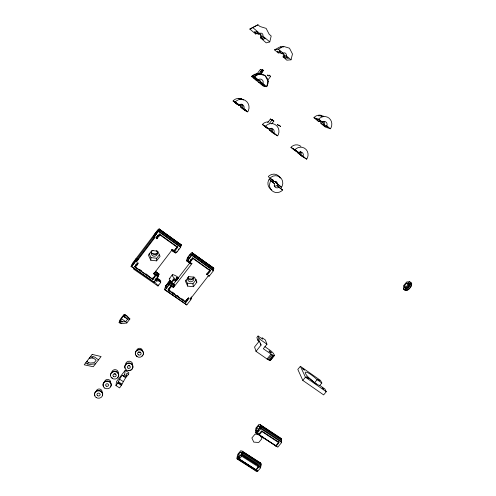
<?xml version="1.0" encoding="UTF-8"?>
<svg xmlns="http://www.w3.org/2000/svg" width="496" height="496" viewBox="0 0 496 496"><rect width="100%" height="100%" fill="white"/><g stroke="black" fill="none" stroke-linecap="round" stroke-linejoin="round"><path stroke-width="0.74" d="M134.924 268.417L133.653 269.148L158.001 286.006L160.698 282.497L160.716 280.569L156.99 277.977M177.525 246.791L174.518 250.158L174.598 251.391L176.477 252.731L180.612 247.337L181.158 244.757L159.166 228.966L157.889 229.747L132.692 263.041L131.093 266.309L153.921 282.181L157.995 276.867L159.073 274.096L155.335 271.145M158.032 284.698L158.001 286.006L155.248 282.503L153.239 281.765L153.946 281.53L153.921 282.181M408.617 282.999L408.871 283.216C409.237 285.336 407.173 287.748 405.083 288.027L404.587 287.581L404.569 285.622L406.553 283.235L408.617 282.999L409.671 283.817M164.436 289.59L165.149 289.298L165.162 289.968L169.223 284.692L170.221 281.536L168.826 281.889L165.689 285.969L164.436 289.59L186.775 304.947L190.83 299.739L190.142 299.255L208.556 275.609L209.25 276.098L213.361 270.816L213.788 268.262L191.971 252.799L190.793 253.351L187.612 257.486L186.415 260.505L190.619 263.785L191.803 263.233L191.878 263.717L173.426 287.618L171.566 286.322L171.517 285.126M156.916 238.347L156.197 237.832L156.903 238.774L156.928 237.82L159.941 233.845M135.842 258.875L137.02 258.354L135.805 260.884L135.737 261.367L136.462 261.869L154.994 237.41L154.268 236.896L158.41 231.427L159.166 228.966M411.581 283.241L409.603 281.666L406.658 282.007L403.409 285.919L403.428 288.697L405.771 290.613C408.977 290.203 412.157 286.496 411.581 283.241L410.62 282.807M156.624 260.865L160.084 256.333L157.709 251.15L151.85 250.517L148.391 255.074L150.79 260.239L156.624 260.865L156.705 258.249L159.266 254.894M137.69 263.196L135.241 266.426L135.439 267.071L138.378 263.209L137.652 262.7L134.478 266.891L152.935 279.701L156.128 275.044M403.713 289.156L404.19 289.385C407.39 288.957 410.564 285.262 410 282.001L409.603 281.666M134.931 266.736L152.694 279.043L155.639 274.703M261.088 464.783L260.66 463.041L242.178 451.155L240.721 450.728L237.758 454.324L236.952 457.827L237.181 459.005L238.049 459.222L238.874 458.788L257.759 471.2L260.58 467.815L261.088 464.783L242.532 452.86L242.178 451.155M155.62 275.212L153.735 273.897L154.275 272.478L158.522 275.435M256.178 430.776L256.68 428.141L258.509 425.915L259.737 426.219C260.276 428.209 258.596 430.602 256.779 431.396L256.178 430.776L257.275 431.495M154.268 236.896L154.287 236.474L155.012 236.989L154.051 237.683L137.603 259.396L136.462 261.869M186.453 260.822L187.624 260.251L189.546 262.049L192.758 257.883L210.626 270.68L207.421 274.796L206.733 274.307L209.696 270.506L209.758 269.464M150.79 260.239L150.951 257.635L149.178 253.803M213.361 270.816L191.816 255.372L192.262 252.731M275.9 445.234L276.16 446.09L277.791 447.156L281.666 442.506L281.331 438.551L260.276 424.706L258.893 424.458L255.893 428.104L255.322 432.419L276.911 446.462L255.638 432.741M128.619 374.443L128.817 372.682L125.203 370.351L116.548 381.498L115.946 385.572L119.604 387.903C122.884 383.6 124.378 378.206 128.619 374.443L126.802 373.271L126.492 375.9L125.277 377.462L123.442 376.284L123.417 375.354L122.5 375.298C119.214 378.088 118.792 382.552 115.946 385.572M125.277 377.462L125.364 376.774M123.442 376.284L124.657 374.722L125.203 370.351M281.666 442.506L260.803 428.755L260.877 425.308L260.276 424.706M127.466 317.31L129.909 318.947L127.596 319.201L125.699 317.297L123.74 316.584L124.868 314.737L123.808 314.861C117.868 321.749 116.808 324.632 126.833 322.952L129.909 318.947L127.261 316.268L124.75 314.588M123.74 316.584L123.783 316.014L123.113 316.2L119.09 322.667M238.874 458.788L237.944 457.349L238.489 454.423L240.3 452.228L241.335 452.538L241.912 454.795L260.512 466.724M165.422 287.705C165.974 289.106 170.959 282.255 168.225 283.166L166.309 285.659L165.422 287.705L166.687 288.579M258.509 425.915L260.146 426.994L258.317 429.22L257.846 431.365L256.203 430.286M191.692 296.862L190.83 299.739M258.893 33.499A3.267 3.081 88.4 0 1 260.499 37.808L266.222 42.861L269.768 41.893L271.194 35.991L269.204 34.311L266.116 28.377L259.972 26.499L257.963 24.8L249.829 29.072L255.694 34.007L257.405 33.244M241.912 454.795L242.532 452.86M282.77 53.618A3.212 3.038 -85.8 0 1 283.098 56.811L286.812 60.177L291.022 59.805L292.473 53.996L289.478 48.186L283.439 46.357L279.453 47.17L274.555 49.867L278.392 53.091L280.457 52.657M190.619 263.785L190.712 262.923M243.412 100.037A7.886 7.645 -89.8 0 0 234.081 99.969L233.077 100.992L235.371 101.965L236.406 100.905A8.134 7.893 -88.7 0 1 248.434 110.558L247.696 111.848L245.03 110.571L240.486 106.931L240.591 106.541A1.959 1.903 -89.8 0 0 239.45 104.464M247.696 111.848L241.732 107.502L241.837 107.105A1.99 1.934 -89.3 0 0 239.196 104.985L237.646 104.656L233.077 100.992M262.155 37.243L261.175 36.673L261.293 36.239A2.164 2.034 88.6 0 0 258.528 33.908L258.156 34.125L257.269 33.381M261.175 36.673L262.868 36.078L262.985 35.638A2.201 2.071 88.9 0 0 260.177 33.269L258.156 34.125M265.05 86.471L260.45 82.702L260.561 82.293A2.021 1.934 -87.3 0 0 260.443 81.257M285.107 56.569L284.152 56.011L284.27 55.583A2.127 2.009 -85.5 0 0 282.596 53.177M291.022 59.805L286.217 55.757L286.335 55.323A2.164 2.04 -85.1 0 0 283.582 53.004L281.195 53.518L280.327 52.793M268.342 121.917A7.725 7.496 -75.2 0 0 263.401 123.492L262.403 124.496L265.608 126.207L266.637 125.172A7.973 7.725 -73.8 0 1 278.33 134.559L277.593 135.823L274.04 133.821L269.619 130.281L269.725 129.89A1.922 1.866 -75.2 0 0 269.619 128.91M277.593 135.823L271.306 131.211L271.411 130.82A1.953 1.891 -74.5 0 0 270.295 128.762M173.426 287.618L174.381 284.444L170.023 281.437M281.53 187.283L277.09 183.824L275.348 182.119L275.46 181.747A1.86 1.81 -53.6 0 0 275.466 181.263M277.09 183.824L277.196 183.452A1.891 1.835 -53 0 0 274.691 181.493L274.35 181.691L269.88 178.213M300.936 146.382A7.601 7.316 -63.6 0 0 291.939 146.388L290.954 147.374L295.015 149.786L296.038 148.769A7.837 7.539 -62.5 0 1 307.415 157.902L306.677 159.142L302.281 156.457L297.978 153.004L298.084 152.625A1.891 1.823 -63.6 0 0 298.102 152.136M306.677 159.142L300.08 154.275L300.192 153.89A1.916 1.848 -63 0 0 299.528 152.136M322.326 115.723A7.731 7.353 -68.8 0 0 314.935 116.696L313.937 117.695L318.761 119.183L319.796 118.147A7.979 7.576 -68 0 1 329.09 118.178A7.979 7.576 -68 0 1 331.13 127.515L330.379 128.774L325.221 127.001L320.937 123.467L321.048 123.082A1.922 1.829 -68.8 0 0 320.738 121.669M330.379 128.774L326.771 125.792L324.204 124.936L323.528 123.895A1.953 1.854 -68.4 0 0 321.997 121.712M261.032 74.084L257.033 73.892L260.45 69.353L261.609 70.203M157.926 275.745L157.945 275.094M92.151 357.783L89.15 358.62L89.838 357.449M93.105 356.581L92.051 358.007L94.104 358.565L96.137 360.245L94.296 362.644L90.198 363.047L87.854 362.266L87.228 361.131L86.589 361.702M188.294 257.102C184.748 264.176 194.265 252.619 190.235 254.578L188.294 257.102L189.546 257.994M170.016 280.5L165.931 285.913L170.016 280.5L170.494 280.432L169.62 281.573M156.054 274.443L152.663 279.037M154.696 233.969L153.258 237.162L136.884 258.893L138.155 259.78M155.304 233.517C151.106 242.153 163.767 222.648 155.304 233.517L156.556 234.416M188.548 297.743L185.399 301.754L168.181 289.807M267.611 80.408L270.636 76.403L268.981 75.063L269.44 75.566M278.169 442.041L278.541 441.378M157.356 276.842L157.691 276.247M242.575 108.178L242.662 108.023A3.063 2.97 -89.3 0 0 241.081 104.005M243.871 108.779L243.958 108.618A3.112 3.019 -88.7 0 0 239.357 104.929L237.522 103.949M272.124 131.862L272.211 131.713A3.001 2.908 -74.5 0 0 271.355 128.185M273.873 132.835L273.966 132.68A3.05 2.957 -73.8 0 0 269.489 129.09C269.483 129.853 264.312 125.345 267.877 128.21M271.796 189.9A7.595 7.384 -53 0 1 268.516 180.383L269.223 179.174L270.897 180.873L270.177 182.094A7.713 7.49 -52.3 0 0 281.598 190.979L282.602 189.98L277.053 185.485A2.908 2.827 -53 0 1 274.22 185.882M272.744 182.137L269.167 179.13M272.775 181.939L274.474 183.873A2.951 2.864 -52.3 0 0 278.845 187.277L282.602 189.98M300.874 154.913L300.967 154.764A2.951 2.84 -63 0 0 300.161 151.317M303.056 156.234L303.143 156.079A3.001 2.883 -62.5 0 0 298.79 152.588L296.676 151.323M324.204 124.936L324.297 124.787A3.007 2.852 -68.4 0 0 323.522 121.272M326.771 125.792L326.864 125.637A3.05 2.895 -68 0 0 322.524 122.053L320.019 121.26M170.705 286.18L169.818 287.519M210.205 270.196C209.796 272.223 206.386 272.843 207.421 274.796M192.665 257.777L191.989 258.763M260.4 72.1L261.696 70.277L259.408 73.309M260.679 73.966L263.308 70.265L260.518 73.966M178.473 249.463L178.957 248.794M261.138 73.439L263.351 70.494L263.705 70.674L262.043 69.328L262.942 70.19M156.903 238.774L159.873 234.844L177.078 247.163L174.108 251.044L172.224 249.699L153.735 273.897M135.737 261.367L131.657 266.755L131.75 266.147L131.13 266.513M156.178 238.26L159.402 234.007L177.816 247.188L174.598 251.391M267.697 122.636L270.487 118.978L272.099 120.255L271.566 119.877M269.588 123.175L272.211 119.741L272.967 120.286M87.501 363.959L88.486 362.669M271.659 123.895L273.848 121.036L272.211 119.741M169.396 278.634L172.366 274.765M170.915 282.484L173.681 278.888L176.173 280.631M187.686 260.729L191.816 255.372M171.43 283.154L173.749 280.141L173.681 278.888M171.566 286.322L168.646 290.11L168.262 289.348L169.458 287.99M171.064 285.454L171.089 285.987L167.921 290.092L185.845 302.523L189.007 298.468L188.313 297.984L185.399 301.735M191.878 263.717L190.024 262.396L192.994 258.552L209.696 270.506M173.439 284.165L189.863 262.874M193.527 277.475L192.281 279.081L187.469 278.585M193.372 286.7L196.813 282.274L194.562 277.239L188.846 276.644L185.399 281.096L187.674 286.118L193.372 286.7L192.95 283.78L196.348 279.403M264.92 346.648C268.162 349.308 272.936 351.292 274.598 355.415L273.811 355.595L271.988 354.745L263.32 348.744L266.966 344.23L265.341 339.983L262.055 337.677L262.62 339.19L258.087 336.009L256.866 337.534L257.815 340.225L259.433 341.701L261.076 345.061L256.01 351.342L267.077 359.023L269.861 360.462L270.661 360.263L270.593 359.786L272.775 357.095M257.815 340.225L259.055 338.687L258.087 336.009M259.241 341.167L254.553 346.989L256.01 351.342M267.077 359.023L271.045 354.132M268.026 359.631L271.988 354.745M269.049 360.17L273.005 355.291M269.861 360.462L273.811 355.595M270.407 360.493L274.598 355.415M155.515 279.397L155.992 278.82M321.823 383.005L320.503 380.426L300.365 366.308L297.817 369.415L302.802 380.407L323.634 394.89L326.275 391.722L324.886 389L320.075 385.64A10.261 2.052 40.2 0 1 309.225 378.101A10.261 2.052 40.2 0 1 306.237 372.13A10.261 2.052 40.2 0 1 317.099 379.694L321.823 383.005L319.684 385.578M260.803 428.755L256.916 433.467L256.699 432.63L256.103 432.816M242.594 454.956L241.323 454.144L238.613 457.424L239.339 459.017L255.93 469.613L257.759 471.2M302.802 380.407L305.449 377.196L300.365 366.308M255.93 469.613L258.273 466.798L258.18 465.428L241.496 454.993L241.323 454.144M258.571 434.552L261.597 430.888L279.18 442.463L276.16 446.09M239.339 459.017L241.682 456.171L241.639 454.82M308.58 377.84A10.255 2.108 40.2 0 1 314.532 382.794L317.099 379.694M157.759 235.637L156.879 236.648M409.256 284.264L408.127 284.462L406.143 286.843L404.569 285.622M258.18 465.428L257.827 464.733L243.858 455.774M275.739 445.811L278.523 442.463L261.981 431.576L259.197 434.967L258.862 433.709M256.128 470.158L258.949 466.767L258.887 465.682M260.927 73.383L263.159 70.358M191.63 259.241L190.7 260.251M191.003 259.402L190.092 260.369M152.904 277.735L153.233 277.376M255.694 34.007L255.831 33.871A3.267 3.081 88.4 0 1 257.312 33.251M256.86 79.521L258.397 79.658A3.162 3.026 -86.9 0 1 262.992 83.427L261.38 83.229A3.112 2.982 -87.3 0 0 261.59 82.448M154.275 237.851L153.258 237.162L154.287 236.474M176.737 251.373L177.084 251.081M171.535 250.189L175.317 252.886L176.44 252.278L176.477 252.731M237.181 459.005L256.128 471.095L257.498 470.679M281.195 53.518L281.561 53.308M256.072 80.197L257.926 80.135A2.021 1.934 -87.3 0 1 258.416 80.005M237.646 104.656L237.993 104.451M262.403 124.496L266.854 128.061L267.195 127.863A1.922 1.866 -75.2 0 1 267.666 127.739M266.854 128.061L268.844 128.755M313.937 117.695L318.252 121.253L318.593 121.055M318.252 121.253L321.036 121.836A1.953 1.854 -68.4 0 1 321.513 121.706M290.954 147.374L295.287 150.846L295.622 150.654A1.891 1.823 -63.6 0 1 296.087 150.524M295.287 150.846L297.346 152.086L297.693 151.888M270.475 178.318L272.651 180.011L272.986 179.819M249.829 29.072L257.963 24.8M274.555 49.867L278.368 49.141L283.439 46.357M253.53 75.349L251.509 76.458L263.432 86.23L266.718 86.719L268.032 83.347L268.069 81.195L265.131 75.671L259.29 73.96L257.275 74.499L254.423 76.632L251.509 76.458L254.274 74.394L256.221 73.873A8.004 7.669 -87.7 0 1 257.567 73.823M185.802 304.215L186.707 304.24L186.775 304.947M260.406 37.969L262.062 37.411M273.848 121.036L273.085 120.491M181.158 244.757L177.122 242.135M166.061 285.634L166.544 285.56M213.615 268.063L196.36 255.948M284.152 56.011L286.217 55.757M90.334 356.81L94.6 357.002L98.512 359.885M283.005 56.972L285.014 56.736M95.499 363.81C92.399 363.99 88.251 365.459 85.752 362.799M120.094 321.352L121.731 321.848L125.724 321.65L127.596 319.201L123.113 316.2M154.988 280.817L159.681 281.052L160.698 282.497M240.858 99.057C237.218 99.026 244.46 99.274 241.081 99.138M257.046 73.892L257.734 73.898M258.577 73.935L259.117 73.941L258.571 73.941M259.309 434.484L255.012 434.174L251.881 437.974L253.76 442.116L258.757 442.463L261.888 438.681L260.332 435.221M185.932 280.104L187.333 283.204L192.95 283.78M150.951 257.635L156.705 258.249M151.212 253.444L156.841 254.051M260.45 82.702L258.906 82.516L259.011 82.119A1.99 1.91 -87.7 0 0 257.877 80.005M124.775 315.233L127.261 316.268M280.928 47.064L280.482 46.99L280.891 47.188M240.907 98.809L238.421 98.642L240.913 98.809M283.786 46.891L282.472 46.581L283.142 46.872M259.631 462.718L260.66 463.041M320.937 123.467L323.411 124.285M207.874 276.086L209.132 275.59L209.25 276.098M270.624 76.427L269.65 75.739M240.486 106.931L241.732 107.502M280.947 438.365L281.331 438.551M269.619 130.281L271.306 131.211M297.978 153.004L300.08 154.275M235.408 102.647L235.904 103.013M243.542 108.742L244.268 109.281M242.265 108.147L242.767 108.512M238.024 456.339L239.301 457.157M237.931 456.897L239.202 457.715M237.944 457.349L239.221 458.168M238.08 457.659L239.593 458.633M118.327 381.759L121.979 384.09M238.663 458.949L257.281 470.834M118.036 382.472L121.694 384.809M236.976 458.521L256.649 471.095M117.874 383.086L121.539 385.423M243.406 456.215L249.128 459.885M250.406 460.703L256.128 464.374M258.949 466.767L260.58 467.815M241.682 456.171L258.273 466.798M238.489 454.423L241.037 456.053M119.499 379.167L123.132 381.492M124.657 374.722L126.492 375.9M242.47 451.503L260.97 463.4M243.257 452.358L245.16 453.58M250.238 456.847L252.142 458.068M242.587 452.085L261.119 463.996M122.5 375.298L124.322 376.47M240.3 452.228L241.571 453.046M242.302 453.784L260.884 465.707M273.308 132.606L274.052 133.164M257.12 433.132L258.416 433.988M261.652 436.108L262.948 436.957M255.322 432.419L276.421 446.369M256.68 428.141L258.317 429.22M256.271 431.136L257.368 431.861M256.128 471.095L255.508 470.351M260.877 425.308L281.598 438.997M260.939 425.959L281.691 439.667M260.815 426.783L281.598 440.504M260.524 427.738L281.331 441.459M120.082 321.16L120.857 321.681M119.238 321.947L121.198 323.249M119.077 322.474L119.846 322.989M121.235 318.655L125.724 321.65L126.833 322.952M120.398 320.342L122.673 321.854M120.187 320.819L121.731 321.848M124.868 314.737L126.244 315.661M123.808 314.861L125.029 315.673M123.783 316.014L125.699 317.297M123.82 316.38L124.205 316.634M154.857 279.806L156.73 281.102M165.596 287.258L166.861 288.133M185.12 300.812L186.378 301.686M139.686 269.514L141.596 270.835M146.041 273.922L147.312 274.809M168.262 289.348L170.116 290.631M171.963 291.921L174.437 293.632M176.905 295.343L178.752 296.633M181.84 298.772L183.694 300.055M134.701 266.383L135.941 267.245M148.366 275.869L149.612 276.731M172.565 292.981L173.829 293.861M168.392 291.865L169.558 292.671M171.883 294.283L173.048 295.089M174.809 296.31L176.012 297.147M131.093 266.309L153.958 282.156M164.343 289.348L186.236 304.482M136.35 259.972L137.076 260.481M169.713 283.235L173.898 286.155M190.545 297.767L191.239 298.245M168.225 283.166L169.477 284.041M135.805 260.884L136.53 261.392M153.754 273.389L158.001 276.353M169.21 284.158L173.402 287.079M190.073 298.691L190.762 299.175M156.11 275.553L157.995 276.867M169.223 284.692L171.089 285.987M135.749 264.418L137.008 265.286M155.775 278.337L159.681 281.052M166.309 285.659L167.561 286.533M186.397 299.621L187.655 300.495M155.322 271.479L159.073 274.096M170.233 281.883L174.406 284.797M314.532 382.794L316.299 384.034M136.747 259.222L137.473 259.724M155.254 272.13L158.881 274.666M170.06 282.466L174.239 285.38M305.449 377.196L326.275 391.722M259.055 338.687L266.966 344.23M173.749 280.141L175.572 281.412M156.19 236.908L157.449 237.807M156.184 237.094L157.486 237.999M172.831 249.699L174.567 250.939M188.238 260.691L189.956 261.913M207.309 274.294L206.621 273.804L206.733 274.307M153.779 236.952L154.504 237.466M175.906 252.731L171.672 249.711L171.3 249.922L175.528 252.935M187.079 260.691L191.251 263.667M172.782 250.784L175.317 252.886M188.195 261.77L190.569 263.469M153.431 237.187L154.151 237.702M186.682 260.884L190.848 263.853M158.422 230.925L180.556 246.791M191.723 254.801L213.206 270.208M158.41 231.427L180.612 247.337M190.235 254.578L191.487 255.471M157.809 235.309L159.061 236.208M159.259 229.102L181.288 244.925M192.405 252.904L213.788 268.262M158.925 229.071L175.863 241.236M191.971 252.799L195.108 255.049M159.16 229.493L181.22 245.334M192.361 253.332L213.782 268.708M158.875 230.113L180.972 245.973M192.126 253.977L213.584 269.371M404.587 287.581L405.641 288.399M405.592 289.106L407.179 290.34M404.829 289.366L406.416 290.6M403.428 288.697L405.294 290.383M404.19 289.385L405.771 290.613M408.871 286.136L410.465 287.376M275.348 182.119L281.468 187.24L282.181 186.043A7.595 7.384 -53 0 0 270.928 177.27L269.936 178.256L268.305 176.626L269.278 175.652A7.477 7.279 -53.6 0 1 280.234 178.058M408.127 287.079L409.721 288.319M270.897 180.873L274.561 183.725M407.297 287.928L408.884 289.162M404.538 287.153L406.119 288.381M406.435 288.616L408.022 289.85M277.909 124.899C275.633 123.225 280.302 126.765 278.008 125.085M410.186 282.559L411.773 283.799M410.167 283.303L411.748 284.537M408.245 282.931L409.299 283.755M409.925 284.183L411.513 285.423M409.485 285.15L411.072 286.384M406.553 283.235L408.127 284.462M237.299 103.695L236.635 103.193L237.094 103.608M244.472 109.517L245.191 110.062L244.485 109.455M236.108 103.174L234.465 101.891L237.981 104.712L236.003 103.205M236.338 103.428L237.038 103.955L236.536 103.515M242.972 108.68C237.057 104.055 249.872 114.328 242.854 108.537M243.176 108.915L243.889 109.449L243.189 108.847M274.17 133.331L274.927 133.889L273.296 132.606M272.31 132.196C270.115 130.547 274.648 134.019 272.434 132.358M295.765 150.567C293.434 148.812 298.177 152.458 295.814 150.685M303.701 156.934C301.363 155.167 306.106 158.819 303.732 157.027M293.706 149.339C291.45 147.641 296.062 151.187 293.762 149.457M237.64 103.924L235.625 102.387L237.305 103.776M237.187 103.726L239.196 105.251L237.516 103.869M235.978 103.032L236.443 103.397M271.355 119.716L270.487 118.978M235.371 101.965L239.227 105.059M265.608 126.207L269.359 129.22M295.015 149.786L298.666 152.718M238.006 104.513L238.849 105.189M267.679 128.303L268.497 128.96M296.552 151.447L297.346 152.086M261.342 70.203L260.443 69.378M244.255 109.349L243.542 108.748M242.966 108.742L242.265 108.153M257.573 80.34L252.941 76.545L253.971 75.491A8.134 7.787 -87.3 0 1 259.092 73.867M237.727 104.036L238.185 104.42M235.916 103.094L235.464 102.715M318.761 119.183L322.4 122.183M319.895 121.384L320.689 122.041M252.836 27.621L259.799 33.492M262.868 36.078L269.768 41.893M278.368 49.141L283.21 53.221M267.945 75.665L267.282 75.001L268.627 76.012M272.651 180.011L274.35 181.691M277.233 185.411L279.025 187.197L277.177 185.368M184.927 300.911L185.845 302.523M152.396 278.337L152.935 279.701M260.338 343.009L261.076 345.061M258.949 340.349L259.433 341.701M275.906 445.458L276.08 446.028M196.577 280.835L196.813 282.274M189.875 261.324L190.024 262.396M189.478 261.572L189.546 262.049M187.333 283.204L187.674 286.118M404.941 289.335L405.009 289.924M174.077 250.592L174.108 251.044M169.892 280.767L169.942 282.224M259.408 80.147A2.021 1.934 -87.3 0 1 260.195 80.798M96.255 391.381A2.895 2.61 0.2 0 1 99.758 389.05A2.895 2.61 0.2 0 1 101.866 392.491M94.947 395.622A4.098 3.689 0.1 0 1 98.462 390.364A4.098 3.689 0.1 0 1 102.505 395.312M104.557 381.939A3.044 2.759 -0.1 0 1 108.252 379.483A3.044 2.759 -0.1 0 1 110.447 383.123M103.453 386.13A4.098 3.714 -0.2 0 1 104.811 381.517A4.098 3.714 -0.2 0 1 110.069 381.932A4.098 3.714 -0.2 0 1 110.521 386.688M110.62 375.522A4.104 3.739 -0.5 0 1 113.274 371.361A4.104 3.739 -0.5 0 1 118.228 373.011A4.104 3.739 -0.5 0 1 117.292 377.741M112.307 377.933A4.104 3.739 -0.5 0 1 111.513 377.276M111.848 372.298A3.193 2.908 -0.4 0 1 115.735 369.718A3.193 2.908 -0.4 0 1 118.029 373.562M115.704 373.879A1.593 1.451 -0.4 0 1 114.117 373.748M125.184 368.168A4.067 3.726 -1.6 0 1 127.193 363.227A4.067 3.726 -1.6 0 1 132.587 365.037A4.067 3.726 -1.6 0 1 130.572 369.985M129.555 370.27A4.067 3.726 -1.6 0 1 128.495 370.314M129.735 365.564A1.438 1.314 -1.6 0 1 128.309 365.44M125.73 364.907A3.46 3.168 -1.6 0 1 129.468 361.212A3.46 3.168 -1.6 0 1 132.376 365.465M140.659 352.166A1.73 1.593 -2.1 0 1 138.223 351.955M135.675 354.652A4.073 3.757 -2.2 0 1 139.258 349.32A4.073 3.757 -2.2 0 1 143.195 354.386M142.693 355.254A4.073 3.757 -2.2 0 1 141.961 355.973M137.008 356.147A4.073 3.757 -2.2 0 1 136.233 355.477M136.698 350.691A2.883 2.66 -2.1 0 1 139.847 348.291A2.883 2.66 -2.1 0 1 142.426 351.187M177.859 278.795A1.668 0.353 37.3 0 1 177.481 278.107A1.668 0.353 37.3 0 1 178.405 278.448M177.717 279.019A2.778 0.583 37.3 0 1 176.557 277.481A2.778 0.583 37.3 0 1 178.151 277.989M177.382 279.446A2.778 0.589 37.3 0 1 176.836 277.915M176.979 280.525A7.775 1.643 37.3 0 1 172.211 274.939A7.775 1.643 37.3 0 1 178.293 277.431M171.101 281.871A7.762 1.693 37.3 0 1 170.004 278.554M193.18 276.948A3.125 2.988 -7.5 0 1 192.653 281.151A3.125 2.988 -7.5 0 1 188.269 280.693A3.125 2.988 -7.5 0 1 188.796 276.495M193.539 277.276A3.094 2.964 -7.3 0 1 187.631 278.157M156.432 278.045A2.282 0.521 36.9 0 1 159.334 280.197A2.282 0.521 36.9 0 1 158.193 280.339M157.716 280.029A2.282 0.521 36.9 0 1 156.407 278.932M156.24 250.685A3.193 3.069 4.8 0 1 156.569 255.372A3.193 3.069 4.8 0 1 151.708 254.845A3.193 3.069 4.8 0 1 153.059 250.337M157.381 252.607A3.162 3.038 5.1 0 1 151.311 251.949M242.594 107.979L246.146 110.825L242.594 107.979M135.985 259.761C134.249 264.585 128.011 268.733 135.985 259.761M254.38 31.936L256.091 33.375L254.38 31.936M255.948 31.267L257.691 32.73L255.948 31.267M261.566 37.981L263.271 39.413L261.566 37.981M268.069 81.195L266.718 86.719L254.423 76.632L259.29 73.96A8.265 7.917 -86.9 0 1 268.069 81.195M263.252 37.417L264.982 38.874L263.252 37.417M253.989 77.946L255.614 79.286L253.989 77.946M255.471 78.058L257.126 79.416L255.471 78.058M260.828 83.557L262.446 84.884L260.828 83.557M277.301 51.218L278.975 52.626L277.301 51.218M262.415 83.756L264.058 85.107L262.415 83.756M323.795 389.131L322.171 387.785L323.795 389.131M279.236 50.883L280.941 52.316L279.236 50.883M319.505 380.674L317.93 379.359L319.505 380.674M284.332 57.133L286 58.54L284.332 57.133M286.378 56.904L288.071 58.323L286.378 56.904M308.233 378.268L306.602 376.917L308.233 378.268M304.327 370.041L302.746 368.72L304.327 370.041M92.157 354.423L84.227 364.796L93.248 366.742L101.085 356.531L92.157 354.423M271.238 352.761C267.524 351.596 268.888 349.172 271.238 352.761M321.036 116.492L323.783 116.25L321.036 116.492M318.568 115.785L321.272 115.549L318.568 115.785M278.988 125.203L280.606 126.492L278.988 125.203M316.126 118.891L317.694 120.156L316.126 118.891M318.55 119.648L320.149 120.931L318.55 119.648M323.913 125.314L325.475 126.573L323.913 125.314M326.455 126.17L328.042 127.447L326.455 126.17M300.774 155.043L302.337 156.283L300.774 155.043M264.976 126.337L266.501 127.571L264.976 126.337M97.638 395.734A1.606 1.445 0.1 0 0 100.161 394.673A1.606 1.445 0.1 0 0 97.873 393.241A1.606 1.445 0.1 0 0 97.638 395.734M96.205 397.569A4.104 3.695 0.1 0 0 102.641 394.866A4.104 3.695 0.1 0 0 96.819 391.195A4.104 3.695 0.1 0 0 96.205 397.569M106.243 386.124A1.463 1.321 -0.2 0 0 108.537 385.163A1.463 1.321 -0.2 0 0 106.466 383.848A1.463 1.321 -0.2 0 0 106.243 386.124M104.718 388.083A4.104 3.72 -0.2 0 0 111.172 385.367A4.104 3.72 -0.2 0 0 105.35 381.666A4.104 3.72 -0.2 0 0 104.718 388.083M112.22 378.398A4.111 3.739 -0.5 0 0 118.687 375.677A4.111 3.739 -0.5 0 0 112.871 371.944A4.111 3.739 -0.5 0 0 112.22 378.398M113.665 376.545A1.612 1.463 -0.5 0 0 116.2 375.478A1.612 1.463 -0.5 0 0 113.919 374.015A1.612 1.463 -0.5 0 0 113.665 376.545M127.993 368.144A1.451 1.327 -1.7 0 0 130.274 367.183A1.451 1.327 -1.7 0 0 128.235 365.856A1.451 1.327 -1.7 0 0 127.993 368.144M126.461 370.097A4.073 3.726 -1.7 0 0 132.885 367.4A4.073 3.726 -1.7 0 0 127.15 363.667A4.073 3.726 -1.7 0 0 126.461 370.097M138.334 354.826A1.742 1.606 -2.3 0 0 141.087 353.667A1.742 1.606 -2.3 0 0 138.632 352.055A1.742 1.606 -2.3 0 0 138.334 354.826M136.964 356.574A4.08 3.763 -2.2 0 0 143.406 353.865A4.08 3.763 -2.2 0 0 137.677 350.089A4.08 3.763 -2.2 0 0 136.964 356.574"/></g></svg>
